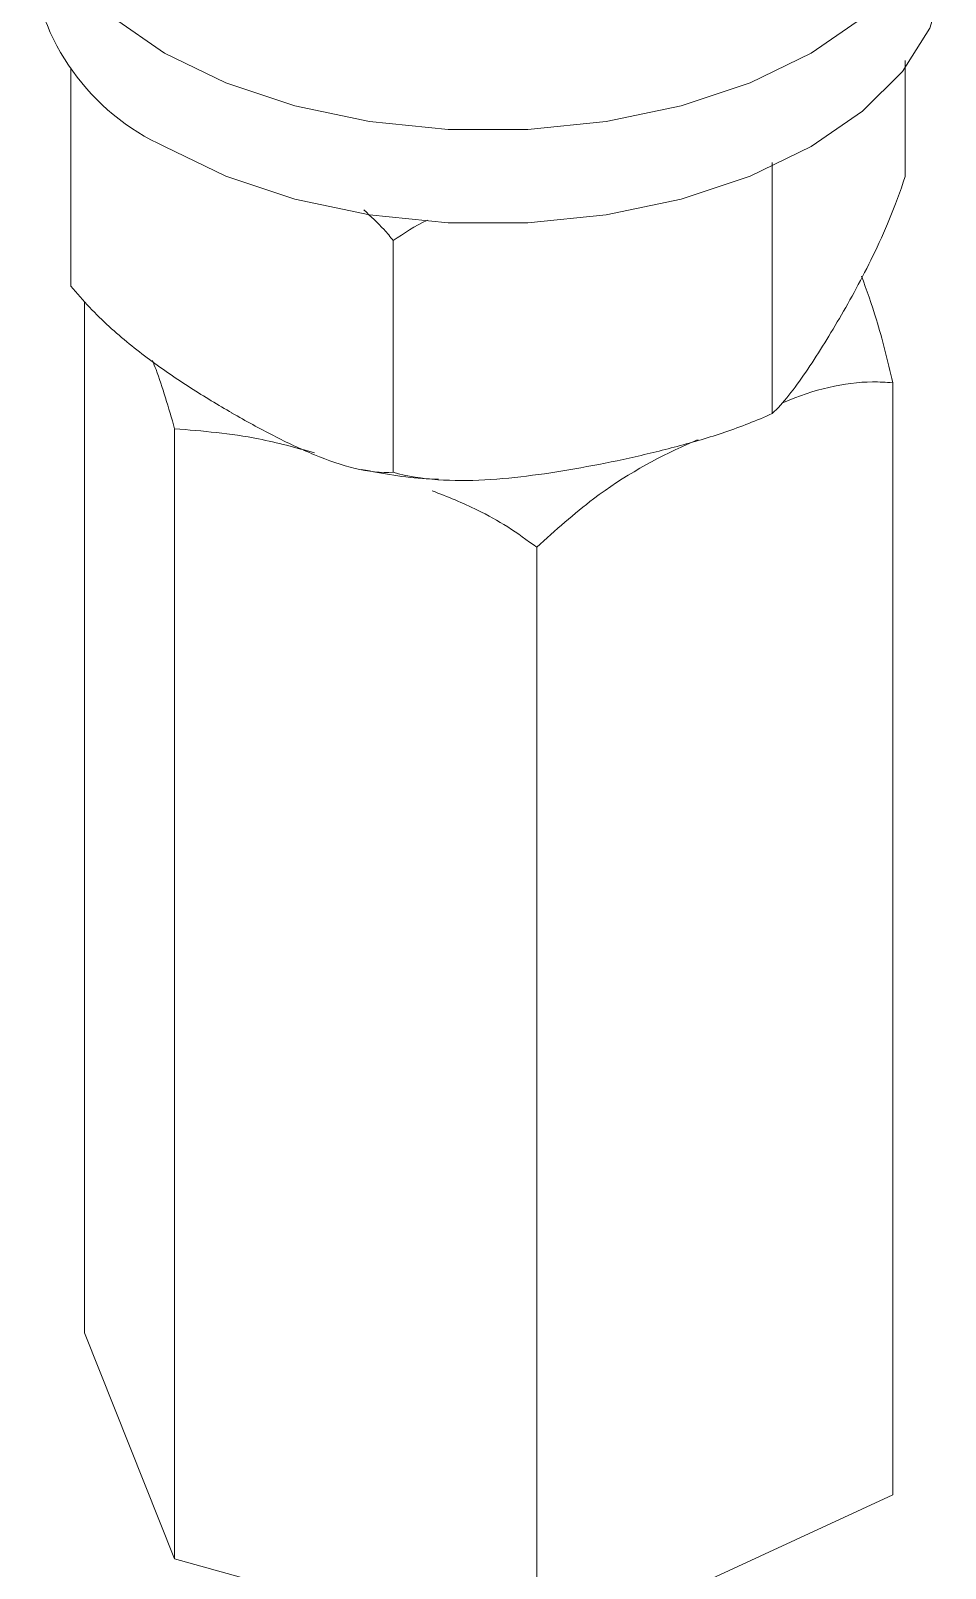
# Model space of a CAD drawing. Extents: x -976302 to -776254, y 5665 to 231437.
# Drawn here: x -791796 to -791675.2, y 83026.7 to 83229.6 of the extents above; entities that cross this region are included whole.
import ezdxf

# ---------------------------------------------------------------- set-up
doc = ezdxf.new("R2010")
doc.units = 0
doc.header["$LTSCALE"] = 1000
doc.header["$MEASUREMENT"] = 0

msp = doc.modelspace()

# ---------------------------------------------------------------- linework, layer by layer
at = {"linetype": 'Continuous', "lineweight": 15}
for p, q in [((-791790.72, 83195.94), (-791790.72, 83224.74)), ((-791790.72, 83195.94), (-791790.72, 83224.74)), ((-791680.53, 83210.39), (-791680.53, 83225.74)), ((-791680.53, 83210.39), (-791680.53, 83225.74)), ((-791698.09, 83179.12), (-791698.09, 83212.24)), ((-791698.09, 83179.12), (-791698.09, 83212.24)), ((-791748.14, 83171.36), (-791748.14, 83201.96)), ((-791748.14, 83171.36), (-791748.14, 83201.96)), ((-791788.91, 83057.79), (-791788.91, 83193.93)), ((-791788.91, 83057.79), (-791788.91, 83193.93)), ((-791682.18, 83036.39), (-791682.18, 83183.18)), ((-791682.18, 83036.39), (-791682.18, 83183.18)), ((-791769.44, 83179.2), (-791769.44, 83179.19)), ((-791769.44, 83179.2), (-791769.44, 83179.19)), ((-791777.01, 83027.95), (-791777.01, 83177.11)), ((-791777.01, 83027.95), (-791777.01, 83177.11)), ((-791729.19, 83014.68), (-791729.19, 83161.48)), ((-791729.19, 83014.68), (-791729.19, 83161.48)), ((-791788.91, 83057.79), (-791777.01, 83027.95)), ((-791788.91, 83057.79), (-791777.01, 83027.95)), ((-791729.2, 83014.69), (-791682.18, 83036.39)), ((-791729.2, 83014.69), (-791682.18, 83036.39)), ((-791777.01, 83027.95), (-791729.19, 83014.68)), ((-791777.01, 83027.95), (-791729.19, 83014.68))]:
    msp.add_line(p, q, dxfattribs=at)
at = {"linetype": 'Continuous', "lineweight": 15, "flags": 128}
for points in [[(-791778.33, 83214.36), (-791770.26, 83210.45), (-791761.15, 83207.42), (-791751.26, 83205.34), (-791740.89, 83204.28), (-791730.36, 83204.28), (-791720, 83205.34), (-791710.11, 83207.42), (-791700.99, 83210.45), (-791692.93, 83214.36), (-791686.16, 83219.01), (-791680.9, 83224.28), (-791677.3, 83229.99), (-791675.47, 83235.97), (-791675.24, 83239.01)], [(-791778.33, 83214.36), (-791770.26, 83210.45), (-791761.15, 83207.42), (-791751.26, 83205.34), (-791740.89, 83204.28), (-791730.36, 83204.28), (-791720, 83205.34), (-791710.11, 83207.42), (-791700.99, 83210.45), (-791692.93, 83214.36), (-791686.16, 83219.01), (-791680.9, 83224.28), (-791677.3, 83229.99), (-791675.47, 83235.97), (-791675.24, 83239.01)], [(-791686.16, 83231.34), (-791692.93, 83226.69), (-791700.99, 83222.78), (-791710.11, 83219.74), (-791720, 83217.66), (-791730.36, 83216.61), (-791740.89, 83216.61), (-791751.26, 83217.66), (-791761.15, 83219.74), (-791770.26, 83222.78), (-791778.33, 83226.69), (-791785.09, 83231.34)], [(-791686.16, 83231.34), (-791692.93, 83226.69), (-791700.99, 83222.78), (-791710.11, 83219.74), (-791720, 83217.66), (-791730.36, 83216.61), (-791740.89, 83216.61), (-791751.26, 83217.66), (-791761.15, 83219.74), (-791770.26, 83222.78), (-791778.33, 83226.69), (-791785.09, 83231.34)]]:
    msp.add_lwpolyline(points, dxfattribs=at)
at = {"linetype": 'Continuous', "lineweight": 15}
msp.add_arc((-791765.83, 83242), 30.33, 185.6534, 245.6668, dxfattribs=at)
msp.add_arc((-791765.83, 83242), 30.33, 185.6534, 245.6668, dxfattribs=at)
for points, knots in [([(-791680.53, 83210.39), (-791681.19, 83208.39), (-791681.88, 83206.56), (-791683.31, 83203.09), (-791684.05, 83201.46), (-791685.52, 83198.42), (-791686.26, 83196.99), (-791687.74, 83194.26), (-791688.48, 83192.95), (-791689.96, 83190.41), (-791690.7, 83189.19), (-791692.19, 83186.81), (-791692.93, 83185.67), (-791694.42, 83183.49), (-791695.16, 83182.46), (-791696.64, 83180.61), (-791697.37, 83179.79), (-791698.09, 83179.12)], [0, 0, 0, 0, 0.125, 0.125, 0.25, 0.25, 0.375, 0.375, 0.5, 0.5, 0.625, 0.625, 0.75, 0.75, 0.875, 0.875, 1, 1, 1, 1]), ([(-791680.53, 83210.39), (-791681.19, 83208.39), (-791681.88, 83206.56), (-791683.31, 83203.09), (-791684.05, 83201.46), (-791685.52, 83198.42), (-791686.26, 83196.99), (-791687.74, 83194.26), (-791688.48, 83192.95), (-791689.96, 83190.41), (-791690.7, 83189.19), (-791692.19, 83186.81), (-791692.93, 83185.67), (-791694.42, 83183.49), (-791695.16, 83182.46), (-791696.64, 83180.61), (-791697.37, 83179.79), (-791698.09, 83179.12)], [0, 0, 0, 0, 0.125, 0.125, 0.25, 0.25, 0.375, 0.375, 0.5, 0.5, 0.625, 0.625, 0.75, 0.75, 0.875, 0.875, 1, 1, 1, 1]), ([(-791752.03, 83205.99), (-791751.12, 83205.16), (-791749.77, 83203.94), (-791748.54, 83202.45), (-791748.14, 83201.96)], [0, 0, 0, 0, 0.674478, 1, 1, 1, 1]), ([(-791752.03, 83205.99), (-791751.12, 83205.16), (-791749.77, 83203.94), (-791748.54, 83202.45), (-791748.14, 83201.96)], [0, 0, 0, 0, 0.674478, 1, 1, 1, 1]), ([(-791748.14, 83201.96), (-791746.71, 83202.92), (-791745.25, 83203.9), (-791743.66, 83204.62), (-791743.63, 83204.63)], [0, 0, 0, 0, 0.981965, 1, 1, 1, 1]), ([(-791748.14, 83201.96), (-791746.71, 83202.92), (-791745.25, 83203.9), (-791743.66, 83204.62), (-791743.63, 83204.63)], [0, 0, 0, 0, 0.981965, 1, 1, 1, 1]), ([(-791682.17, 83183.18), (-791682.51, 83184.64), (-791683.21, 83187.61), (-791684.59, 83192.54), (-791685.64, 83195.43), (-791686.3, 83197.26)], [0, 0, 0, 0, 0.2659313, 0.5378683, 1, 1, 1, 1]), ([(-791682.17, 83183.18), (-791682.51, 83184.64), (-791683.21, 83187.61), (-791684.59, 83192.54), (-791685.64, 83195.43), (-791686.3, 83197.26)], [0, 0, 0, 0, 0.2659313, 0.5378683, 1, 1, 1, 1]), ([(-791769.44, 83179.2), (-791771.27, 83180.25), (-791773.08, 83181.35), (-791776.71, 83183.68), (-791778.52, 83184.91), (-791782.11, 83187.57), (-791783.92, 83189.02), (-791786.54, 83191.42), (-791787.4, 83192.26), (-791789.1, 83194.03), (-791789.93, 83194.96), (-791790.72, 83195.94)], [0, 0, 0, 0, 0.25, 0.25, 0.5, 0.5, 0.75, 0.75, 0.875, 0.875, 1, 1, 1, 1]), ([(-791769.44, 83179.2), (-791771.27, 83180.25), (-791773.08, 83181.35), (-791776.71, 83183.68), (-791778.52, 83184.91), (-791782.11, 83187.57), (-791783.92, 83189.02), (-791786.54, 83191.42), (-791787.4, 83192.26), (-791789.1, 83194.03), (-791789.93, 83194.96), (-791790.72, 83195.94)], [0, 0, 0, 0, 0.25, 0.25, 0.5, 0.5, 0.75, 0.75, 0.875, 0.875, 1, 1, 1, 1]), ([(-791779.92, 83186.1), (-791779.77, 83185.71), (-791779.2, 83184.26), (-791778.22, 83181.25), (-791777.41, 83178.5), (-791777.01, 83177.11)], [0, 0, 0, 0, 0.15347, 0.57514, 1, 1, 1, 1]), ([(-791779.92, 83186.1), (-791779.77, 83185.71), (-791779.2, 83184.26), (-791778.22, 83181.25), (-791777.41, 83178.5), (-791777.01, 83177.11)], [0, 0, 0, 0, 0.15347, 0.57514, 1, 1, 1, 1]), ([(-791696.84, 83180.47), (-791696.77, 83180.5), (-791692.68, 83182.28), (-791687.54, 83183.52), (-791683.07, 83183.24), (-791682.18, 83183.19)], [0, 0, 0, 0, 0.01559, 0.804514, 1, 1, 1, 1]), ([(-791696.84, 83180.47), (-791696.77, 83180.5), (-791692.68, 83182.28), (-791687.54, 83183.52), (-791683.07, 83183.24), (-791682.18, 83183.19)], [0, 0, 0, 0, 0.01559, 0.804514, 1, 1, 1, 1]), ([(-791748.14, 83171.36), (-791749.74, 83171.24), (-791751.44, 83171.46), (-791754.93, 83172.3), (-791756.74, 83172.93), (-791760.34, 83174.42), (-791762.16, 83175.28), (-791764.88, 83176.67), (-791765.79, 83177.16), (-791767.61, 83178.15), (-791768.52, 83178.66), (-791769.44, 83179.19)], [0, 0, 0, 0, 0.25, 0.25, 0.5, 0.5, 0.75, 0.75, 0.875, 0.875, 1, 1, 1, 1]), ([(-791748.14, 83171.36), (-791749.74, 83171.24), (-791751.44, 83171.46), (-791754.93, 83172.3), (-791756.74, 83172.93), (-791760.34, 83174.42), (-791762.16, 83175.28), (-791764.88, 83176.67), (-791765.79, 83177.16), (-791767.61, 83178.15), (-791768.52, 83178.66), (-791769.44, 83179.19)], [0, 0, 0, 0, 0.25, 0.25, 0.5, 0.5, 0.75, 0.75, 0.875, 0.875, 1, 1, 1, 1]), ([(-791698.09, 83179.12), (-791700.15, 83178.18), (-791702.24, 83177.38), (-791706.42, 83175.96), (-791708.53, 83175.34), (-791712.75, 83174.22), (-791714.87, 83173.71), (-791719.11, 83172.77), (-791721.24, 83172.35), (-791725.49, 83171.58), (-791727.62, 83171.24), (-791731.84, 83170.69), (-791733.95, 83170.48), (-791738.14, 83170.25), (-791740.23, 83170.24), (-791744.3, 83170.53), (-791746.27, 83170.82), (-791748.14, 83171.36)], [0, 0, 0, 0, 0.125, 0.125, 0.25, 0.25, 0.375, 0.375, 0.5, 0.5, 0.625, 0.625, 0.75, 0.75, 0.875, 0.875, 1, 1, 1, 1]), ([(-791698.09, 83179.12), (-791700.15, 83178.18), (-791702.24, 83177.38), (-791706.42, 83175.96), (-791708.53, 83175.34), (-791712.75, 83174.22), (-791714.87, 83173.71), (-791719.11, 83172.77), (-791721.24, 83172.35), (-791725.49, 83171.58), (-791727.62, 83171.24), (-791731.84, 83170.69), (-791733.95, 83170.48), (-791738.14, 83170.25), (-791740.23, 83170.24), (-791744.3, 83170.53), (-791746.27, 83170.82), (-791748.14, 83171.36)], [0, 0, 0, 0, 0.125, 0.125, 0.25, 0.25, 0.375, 0.375, 0.5, 0.5, 0.625, 0.625, 0.75, 0.75, 0.875, 0.875, 1, 1, 1, 1]), ([(-791777.01, 83177.11), (-791773.33, 83176.81), (-791767.23, 83176.32), (-791761, 83174.61), (-791758.53, 83173.93)], [0, 0, 0, 0, 0.603585, 1, 1, 1, 1]), ([(-791777.01, 83177.11), (-791773.33, 83176.81), (-791767.23, 83176.32), (-791761, 83174.61), (-791758.53, 83173.93)], [0, 0, 0, 0, 0.603585, 1, 1, 1, 1]), ([(-791729.2, 83161.48), (-791726.72, 83163.71), (-791720.42, 83169.38), (-791712.99, 83173.48), (-791708.38, 83175.46), (-791707.89, 83175.67)], [0, 0, 0, 0, 0.366365, 0.933599, 1, 1, 1, 1]), ([(-791729.2, 83161.48), (-791726.72, 83163.71), (-791720.42, 83169.38), (-791712.99, 83173.48), (-791708.38, 83175.46), (-791707.89, 83175.67)], [0, 0, 0, 0, 0.366365, 0.933599, 1, 1, 1, 1]), ([(-791752.36, 83171.75), (-791749.51, 83171.2), (-791746.15, 83170.55), (-791742.69, 83170.46), (-791742.15, 83170.45)], [0, 0, 0, 0, 0.846187, 1, 1, 1, 1]), ([(-791752.36, 83171.75), (-791749.51, 83171.2), (-791746.15, 83170.55), (-791742.69, 83170.46), (-791742.15, 83170.45)], [0, 0, 0, 0, 0.846187, 1, 1, 1, 1]), ([(-791742.99, 83168.93), (-791740.98, 83168.13), (-791737.6, 83166.79), (-791732.96, 83164.22), (-791730.46, 83162.39), (-791729.19, 83161.47)], [0, 0, 0, 0, 0.419513, 0.707461, 1, 1, 1, 1]), ([(-791742.99, 83168.93), (-791740.98, 83168.13), (-791737.6, 83166.79), (-791732.96, 83164.22), (-791730.46, 83162.39), (-791729.19, 83161.47)], [0, 0, 0, 0, 0.419513, 0.707461, 1, 1, 1, 1])]:
    msp.add_open_spline(points, degree=3, knots=knots, dxfattribs=at)

doc.saveas('drawing.dxf')
